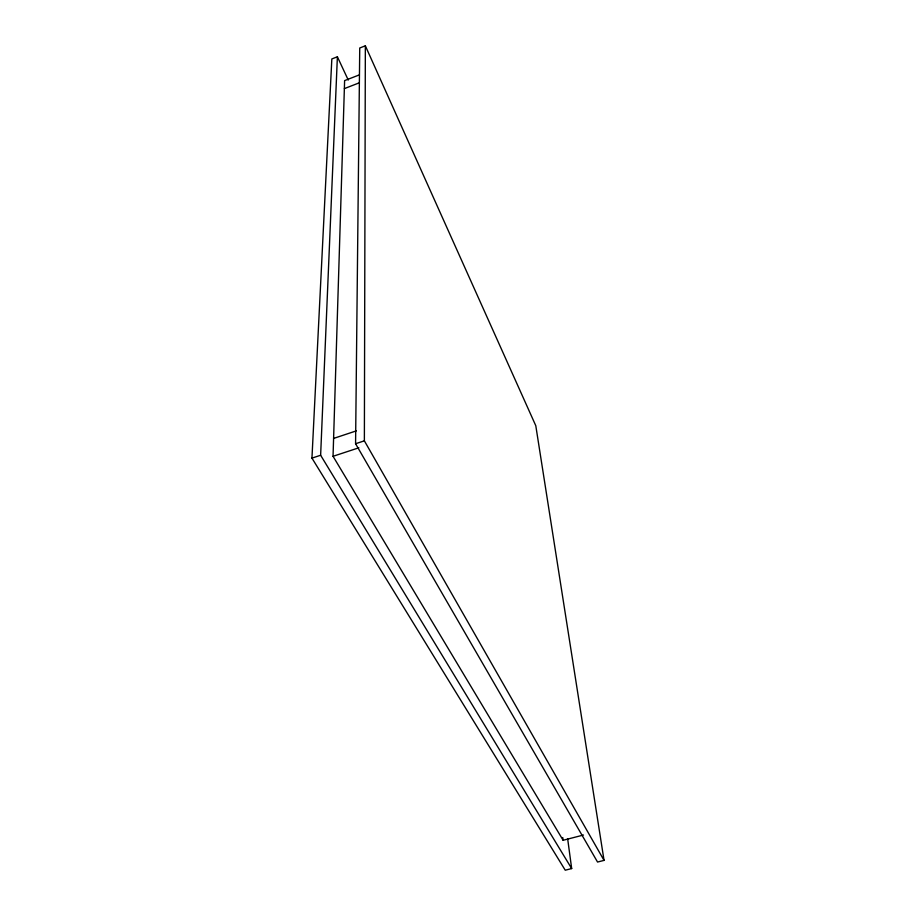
<?xml version="1.0" encoding="UTF-8"?>
<svg xmlns="http://www.w3.org/2000/svg" width="916" height="916" viewBox="0 0 916 916"><rect width="100%" height="100%" fill="white"/><g stroke="black" fill="none" stroke-linecap="round" stroke-linejoin="round"><path stroke-width="1.37" d="M604.045 860.387L364.373 440.836L365.347 45.8L359.736 48.01L355.58 443.733L597.541 862.036L604.045 860.387L535.791 425.711L365.347 45.8M583.469 835.026L563.122 840.27L333.046 456.294L344.611 80.608L359.118 74.975M571.676 868.574L320.634 455.252L337.386 56.781L331.832 58.968L311.955 458.115L565.241 870.2L571.676 868.574L567.668 838.884M344.37 88.612L359.026 82.921M333.596 438.421L356.324 430.875M311.955 458.115L320.634 455.252M355.58 443.733L364.373 440.836M333.046 456.294L358.854 447.798M337.386 56.781L348.252 80.058M562.756 837.545L563.122 840.27"/></g></svg>
